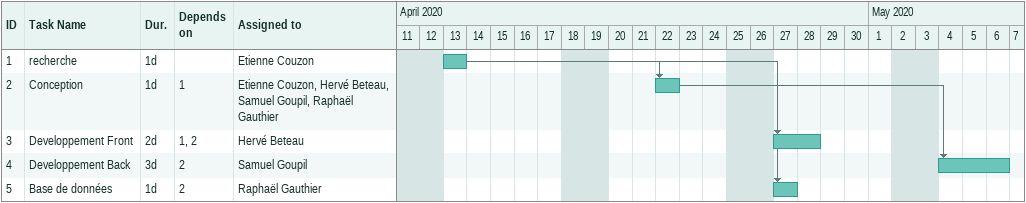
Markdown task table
| ID | Task | Duration | Start | Finish | Predecessors | Resources |
|---|---|---|---|---|---|---|
| 1 | recherche | 1d | 2020-04-13 | 2020-04-13 |  | Etienne Couzon |
| 2 | Conception | 1d | 2020-04-22 | 2020-04-22 | 1 | Etienne Couzon, Hervé Beteau, Samuel Goupil, Raphaël Gauthier |
| 3 | Developpement Front | 2d | 2020-04-27 | 2020-04-28 | 1, 2 | Hervé Beteau |
| 4 | Developpement Back | 3d | 2020-05-04 | 2020-05-06 | 2 | Samuel Goupil |
| 5 | Base de données | 1d | 2020-04-27 | 2020-04-27 | 2 | Raphaël Gauthier |
